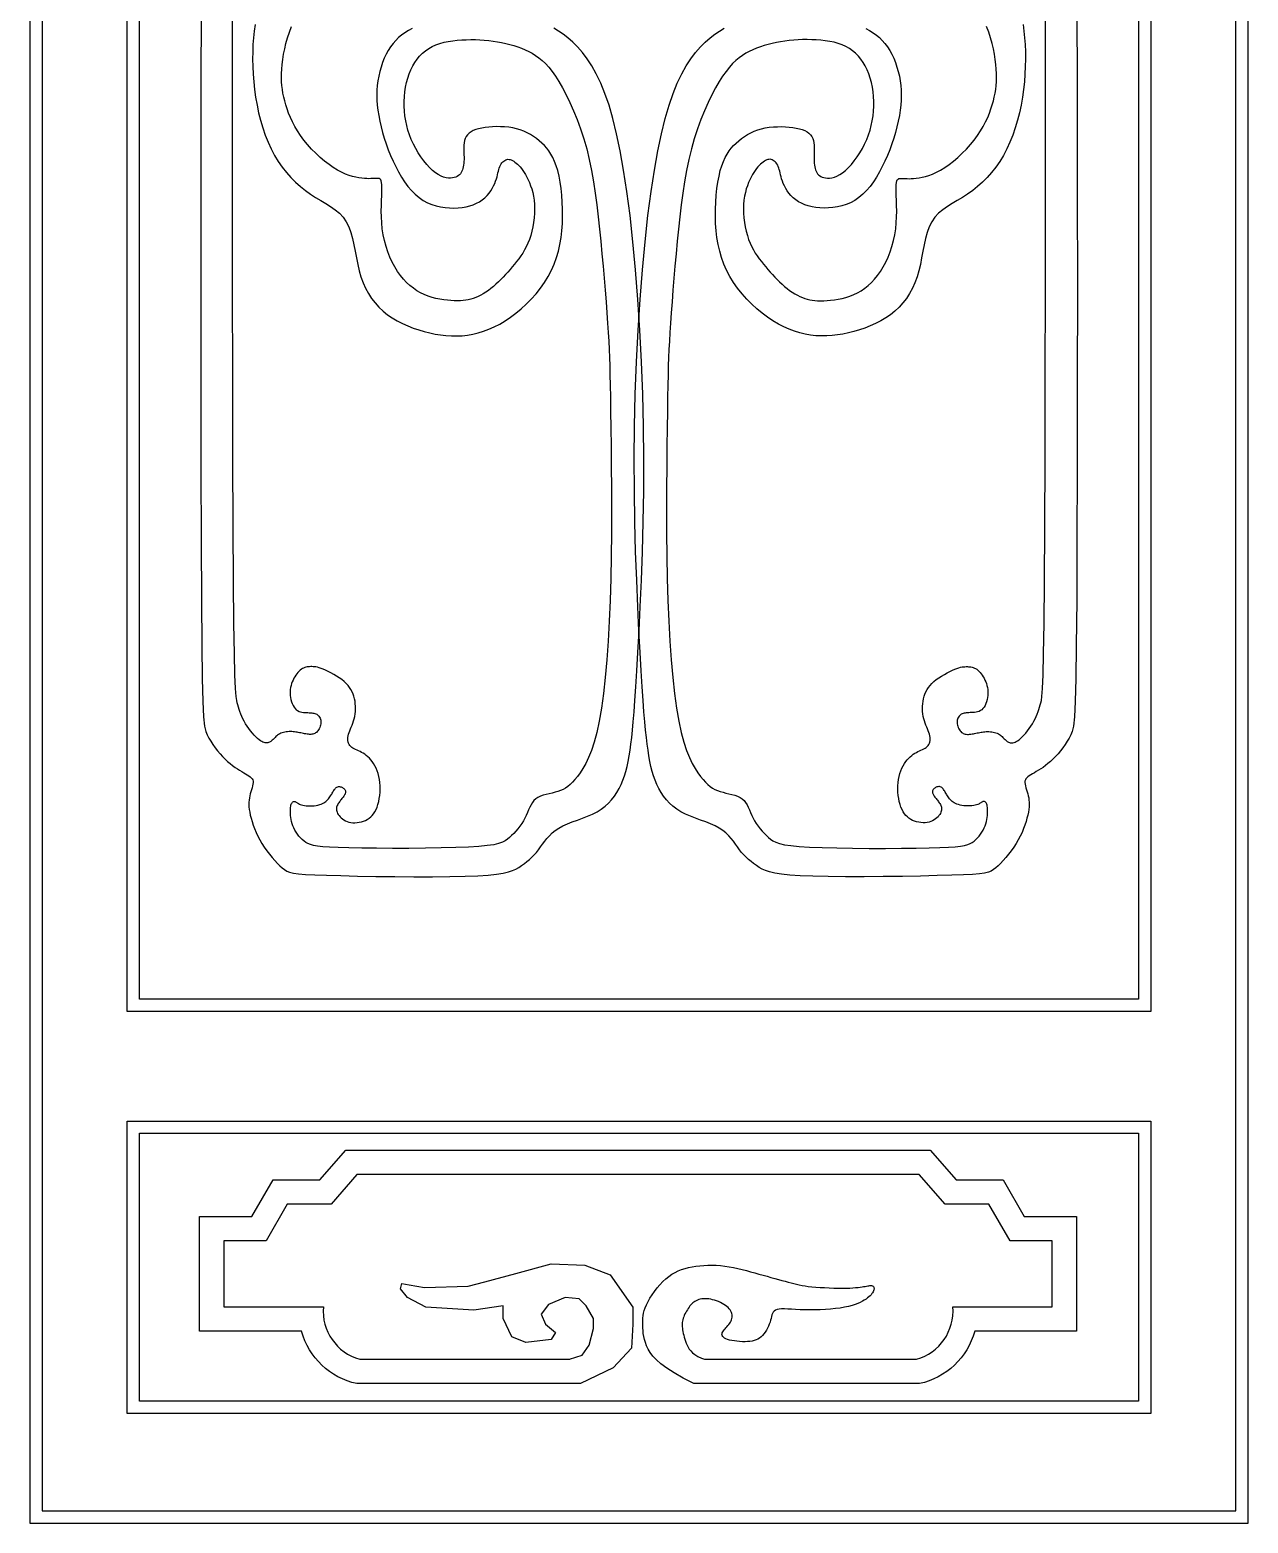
# Model space of a CAD drawing. Header units: metres. Extents: x -634 to -223, y -5 to 891.
# Drawn here: x -614.7 to -248.9, y -5.4 to 442.8 of the extents above; entities that cross this region are included whole.
import ezdxf

# ---------------------------------------------------------------- set-up
doc = ezdxf.new("R2010")
doc.units = ezdxf.units.M
for name, color, linetype in [('3', 3, 'Continuous'), ('4', 4, 'Continuous'), ('7', 7, 'Continuous')]:
    doc.layers.add(name, color=color, linetype=linetype)

msp = doc.modelspace()

# ---------------------------------------------------------------- linework, layer by layer
at = {"layer": '3'}
msp.add_lwpolyline([(-611.02, 864.43), (-611.02, -1.75), (-252.58, -1.75), (-252.58, 882.05)], dxfattribs=at)
for points in [[(-581.76, 151.86), (-581.76, 678.54), (-281.84, 678.54), (-281.84, 151.86)], [(-581.76, 31.16), (-581.76, 111.63), (-281.84, 111.63), (-281.84, 31.16)]]:
    msp.add_lwpolyline(points, close=True, dxfattribs=at)
at = {"layer": '4'}
msp.add_lwpolyline([(-614.68, 865.59), (-614.68, -5.41), (-248.93, -5.41), (-248.93, 881.12)], dxfattribs=at)
for points in [[(-585.42, 148.2), (-585.42, 682.2), (-278.19, 682.2), (-278.19, 148.2)], [(-585.42, 27.51), (-585.42, 115.29), (-278.19, 115.29), (-278.19, 27.51)]]:
    msp.add_lwpolyline(points, close=True, dxfattribs=at)
at = {"layer": '7'}
for points in [[(-563.21, 451.73), (-563.32, 423.63), (-563.38, 394.34), (-563.4, 365.07), (-563.39, 336.99), (-563.35, 311.3), (-563.29, 289.19), (-563.2, 271.54), (-563.09, 258.06), (-562.95, 248.15), (-562.76, 241.21), (-562.53, 236.64), (-562.23, 233.84), (-561.88, 232.23), (-561.45, 231.18), (-560.94, 230.23), (-560.37, 229.26), (-559.73, 228.29), (-559.05, 227.34), (-558.33, 226.41), (-557.59, 225.52), (-556.83, 224.68), (-556.06, 223.91), (-555.3, 223.2), (-554.55, 222.56), (-553.81, 221.98), (-553.09, 221.45), (-552.39, 220.98), (-551.72, 220.56), (-551.09, 220.17), (-550.49, 219.83), (-549.93, 219.51), (-549.42, 219.21), (-548.96, 218.93), (-548.56, 218.64), (-548.23, 218.34), (-547.96, 218.03), (-547.78, 217.68), (-547.67, 217.29), (-547.65, 216.85), (-547.7, 216.37), (-547.81, 215.85), (-547.96, 215.29), (-548.14, 214.71), (-548.32, 214.11), (-548.5, 213.5), (-548.66, 212.88), (-548.79, 212.26), (-548.88, 211.63), (-548.93, 210.98), (-548.93, 210.3), (-548.9, 209.59), (-548.81, 208.83), (-548.68, 208.02), (-548.5, 207.14), (-548.27, 206.2), (-547.98, 205.19), (-547.64, 204.14), (-547.24, 203.05), (-546.78, 201.93), (-546.26, 200.8), (-545.67, 199.67), (-545.02, 198.54), (-544.31, 197.44), (-543.54, 196.37), (-542.75, 195.34), (-541.94, 194.36), (-541.13, 193.46), (-540.34, 192.63), (-539.59, 191.9), (-538.89, 191.26), (-538.25, 190.74), (-537.55, 190.31), (-536.69, 189.97), (-535.54, 189.71), (-533.99, 189.49), (-531.9, 189.33), (-529.17, 189.19), (-525.67, 189.06), (-521.34, 188.94), (-516.33, 188.83), (-510.86, 188.73), (-505.14, 188.65), (-499.38, 188.61), (-493.8, 188.6), (-488.61, 188.64), (-484.01, 188.74), (-480.18, 188.89), (-477.06, 189.11), (-474.56, 189.37), (-472.58, 189.69), (-471.02, 190.06), (-469.78, 190.48), (-468.77, 190.93), (-467.88, 191.43), (-467.04, 191.97), (-466.22, 192.54), (-465.44, 193.14), (-464.68, 193.79), (-463.95, 194.47), (-463.26, 195.18), (-462.59, 195.93), (-461.95, 196.72), (-461.34, 197.54), (-460.74, 198.39), (-460.12, 199.25), (-459.45, 200.1), (-458.72, 200.94), (-457.9, 201.75), (-456.96, 202.51), (-455.88, 203.23), (-454.64, 203.88), (-453.28, 204.48), (-451.82, 205.06), (-450.31, 205.62), (-448.77, 206.19), (-447.25, 206.79), (-445.78, 207.43), (-444.4, 208.14), (-443.14, 208.92), (-441.99, 209.78), (-440.95, 210.72), (-440.02, 211.72), (-439.18, 212.78), (-438.43, 213.91), (-437.76, 215.08), (-437.17, 216.3), (-436.64, 217.56), (-436.18, 218.87), (-435.76, 220.25), (-435.4, 221.7), (-435.07, 223.23), (-434.77, 224.86), (-434.5, 226.59), (-434.24, 228.43), (-434, 230.41), (-433.76, 232.61), (-433.52, 235.13), (-433.28, 238.07), (-433.02, 241.53), (-432.75, 245.59), (-432.46, 250.37), (-432.14, 255.96), (-431.79, 262.42), (-431.44, 269.67), (-431.1, 277.61), (-430.8, 286.13), (-430.55, 295.11), (-430.4, 304.45), (-430.35, 314.03), (-430.42, 323.75), (-430.65, 333.5), (-431.02, 343.17), (-431.51, 352.67), (-432.12, 361.91), (-432.83, 370.78), (-433.62, 379.2), (-434.5, 387.05), (-435.43, 394.25), (-436.41, 400.72), (-437.44, 406.49), (-438.51, 411.62), (-439.64, 416.16), (-440.81, 420.17), (-442.03, 423.71), (-443.3, 426.82), (-444.62, 429.57), (-445.98, 432), (-447.38, 434.14), (-448.8, 436.03), (-450.25, 437.68), (-451.7, 439.12), (-453.14, 440.38), (-454.57, 441.48), (-455.98, 442.44), (-457.35, 443.3)], [(-300.39, 451.73), (-300.28, 423.63), (-300.22, 394.34), (-300.2, 365.07), (-300.21, 336.99), (-300.25, 311.3), (-300.31, 289.19), (-300.4, 271.54), (-300.51, 258.06), (-300.65, 248.15), (-300.84, 241.21), (-301.07, 236.64), (-301.37, 233.84), (-301.72, 232.23), (-302.15, 231.18), (-302.66, 230.23), (-303.23, 229.26), (-303.87, 228.29), (-304.55, 227.34), (-305.27, 226.41), (-306.01, 225.52), (-306.77, 224.68), (-307.54, 223.91), (-308.3, 223.2), (-309.06, 222.56), (-309.79, 221.98), (-310.51, 221.45), (-311.21, 220.98), (-311.88, 220.56), (-312.52, 220.17), (-313.11, 219.83), (-313.67, 219.51), (-314.18, 219.21), (-314.64, 218.93), (-315.04, 218.64), (-315.37, 218.34), (-315.64, 218.03), (-315.82, 217.68), (-315.93, 217.29), (-315.95, 216.85), (-315.9, 216.37), (-315.79, 215.85), (-315.64, 215.29), (-315.46, 214.71), (-315.28, 214.11), (-315.1, 213.5), (-314.94, 212.88), (-314.81, 212.26), (-314.72, 211.63), (-314.67, 210.98), (-314.67, 210.3), (-314.71, 209.59), (-314.79, 208.83), (-314.92, 208.02), (-315.1, 207.14), (-315.34, 206.2), (-315.62, 205.19), (-315.96, 204.14), (-316.36, 203.05), (-316.82, 201.93), (-317.35, 200.8), (-317.93, 199.67), (-318.58, 198.54), (-319.29, 197.44), (-320.06, 196.37), (-320.85, 195.34), (-321.66, 194.36), (-322.47, 193.46), (-323.26, 192.63), (-324.01, 191.9), (-324.71, 191.26), (-325.35, 190.74), (-326.05, 190.31), (-326.91, 189.97), (-328.06, 189.71), (-329.61, 189.49), (-331.7, 189.33), (-334.43, 189.19), (-337.93, 189.06), (-342.26, 188.94), (-347.27, 188.83), (-352.74, 188.73), (-358.46, 188.65), (-364.22, 188.61), (-369.8, 188.6), (-375, 188.64), (-379.59, 188.74), (-383.42, 188.89), (-386.54, 189.11), (-389.04, 189.37), (-391.02, 189.69), (-392.58, 190.06), (-393.82, 190.48), (-394.83, 190.93), (-395.72, 191.43), (-396.56, 191.97), (-397.38, 192.54), (-398.16, 193.14), (-398.92, 193.79), (-399.65, 194.47), (-400.35, 195.18), (-401.01, 195.93), (-401.65, 196.72), (-402.26, 197.54), (-402.86, 198.39), (-403.48, 199.25), (-404.15, 200.1), (-404.88, 200.94), (-405.7, 201.75), (-406.64, 202.51), (-407.72, 203.23), (-408.96, 203.88), (-410.32, 204.48), (-411.78, 205.06), (-413.3, 205.62), (-414.83, 206.19), (-416.35, 206.79), (-417.82, 207.43), (-419.2, 208.14), (-420.47, 208.92), (-421.61, 209.78), (-422.65, 210.72), (-423.58, 211.72), (-424.42, 212.78), (-425.17, 213.91), (-425.84, 215.08), (-426.43, 216.3), (-426.96, 217.56), (-427.42, 218.87), (-427.84, 220.25), (-428.21, 221.7), (-428.53, 223.23), (-428.83, 224.86), (-429.1, 226.59), (-429.36, 228.43), (-429.6, 230.41), (-429.84, 232.61), (-430.08, 235.13), (-430.32, 238.07), (-430.58, 241.53), (-430.85, 245.59), (-431.14, 250.37), (-431.46, 255.96), (-431.81, 262.42), (-432.16, 269.67), (-432.5, 277.61), (-432.81, 286.13), (-433.05, 295.11), (-433.2, 304.45), (-433.26, 314.03), (-433.18, 323.75), (-432.95, 333.5), (-432.58, 343.17), (-432.09, 352.67), (-431.48, 361.91), (-430.77, 370.78), (-429.98, 379.2), (-429.11, 387.05), (-428.17, 394.25), (-427.19, 400.72), (-426.16, 406.49), (-425.09, 411.62), (-423.96, 416.16), (-422.79, 420.17), (-421.57, 423.71), (-420.3, 426.82), (-418.99, 429.57), (-417.62, 432), (-416.22, 434.14), (-414.8, 436.03), (-413.35, 437.68), (-411.9, 439.12), (-410.46, 440.38), (-409.03, 441.48), (-407.63, 442.44), (-406.25, 443.3)], [(-547.08, 444.43), (-547.35, 442.47), (-547.55, 440.45), (-547.7, 438.37), (-547.78, 436.22), (-547.81, 434.02), (-547.77, 431.78), (-547.66, 429.51), (-547.48, 427.21), (-547.22, 424.9), (-546.89, 422.57), (-546.48, 420.25), (-545.99, 417.94), (-545.41, 415.66), (-544.74, 413.42), (-544, 411.23), (-543.16, 409.12), (-542.23, 407.09), (-541.21, 405.15), (-540.1, 403.33), (-538.91, 401.61), (-537.64, 400.01), (-536.3, 398.51), (-534.9, 397.11), (-533.46, 395.82), (-531.97, 394.63), (-530.45, 393.54), (-528.9, 392.54), (-527.36, 391.61), (-525.85, 390.7), (-524.39, 389.78), (-523.02, 388.81), (-521.76, 387.75), (-520.64, 386.57), (-519.69, 385.23), (-518.91, 383.71), (-518.3, 382.02), (-517.8, 380.21), (-517.38, 378.3), (-517.01, 376.34), (-516.65, 374.36), (-516.26, 372.39), (-515.81, 370.48), (-515.27, 368.64), (-514.62, 366.89), (-513.87, 365.24), (-513.02, 363.67), (-512.08, 362.2), (-511.03, 360.83), (-509.88, 359.55), (-508.64, 358.38), (-507.3, 357.3), (-505.88, 356.33), (-504.38, 355.45), (-502.82, 354.66), (-501.23, 353.95), (-499.59, 353.32), (-497.95, 352.77), (-496.3, 352.28), (-494.65, 351.87), (-493.01, 351.52), (-491.38, 351.25), (-489.76, 351.06), (-488.14, 350.95), (-486.53, 350.94), (-484.91, 351.01), (-483.3, 351.19), (-481.69, 351.46), (-480.08, 351.85), (-478.46, 352.34), (-476.85, 352.94), (-475.24, 353.66), (-473.63, 354.49), (-472.02, 355.45), (-470.4, 356.53), (-468.8, 357.73), (-467.21, 359.05), (-465.65, 360.48), (-464.15, 362), (-462.72, 363.6), (-461.39, 365.28), (-460.16, 367.02), (-459.06, 368.81), (-458.1, 370.65), (-457.28, 372.53), (-456.59, 374.45), (-456.02, 376.41), (-455.56, 378.41), (-455.21, 380.45), (-454.97, 382.52), (-454.81, 384.64), (-454.74, 386.79), (-454.75, 388.95), (-454.83, 391.09), (-454.99, 393.18), (-455.2, 395.21), (-455.49, 397.13), (-455.82, 398.93), (-456.21, 400.57), (-456.65, 402.03), (-457.13, 403.34), (-457.66, 404.5), (-458.23, 405.53), (-458.85, 406.46), (-459.51, 407.3), (-460.21, 408.08), (-460.96, 408.81), (-461.75, 409.5), (-462.58, 410.17), (-463.46, 410.79), (-464.38, 411.37), (-465.35, 411.89), (-466.37, 412.36), (-467.44, 412.77), (-468.56, 413.1), (-469.72, 413.36), (-470.92, 413.56), (-472.15, 413.68), (-473.37, 413.75), (-474.59, 413.76), (-475.77, 413.72), (-476.92, 413.63), (-478, 413.5), (-479.01, 413.33), (-479.95, 413.12), (-480.8, 412.87), (-481.56, 412.56), (-482.24, 412.21), (-482.82, 411.8), (-483.31, 411.33), (-483.7, 410.8), (-483.99, 410.21), (-484.19, 409.57), (-484.31, 408.88), (-484.38, 408.16), (-484.4, 407.43), (-484.4, 406.7), (-484.37, 405.97), (-484.35, 405.26), (-484.34, 404.59), (-484.34, 403.94), (-484.36, 403.33), (-484.41, 402.75), (-484.47, 402.21), (-484.55, 401.7), (-484.66, 401.22), (-484.8, 400.77), (-484.96, 400.35), (-485.16, 399.97), (-485.39, 399.63), (-485.67, 399.32), (-485.99, 399.05), (-486.35, 398.82), (-486.77, 398.62), (-487.25, 398.47), (-487.78, 398.36), (-488.38, 398.31), (-489.02, 398.33), (-489.72, 398.43), (-490.45, 398.62), (-491.23, 398.93), (-492.05, 399.36), (-492.9, 399.92), (-493.77, 400.63), (-494.66, 401.47), (-495.55, 402.43), (-496.43, 403.5), (-497.28, 404.66), (-498.09, 405.89), (-498.85, 407.18), (-499.54, 408.51), (-500.16, 409.87), (-500.7, 411.26), (-501.16, 412.66), (-501.54, 414.09), (-501.84, 415.53), (-502.07, 416.98), (-502.22, 418.43), (-502.29, 419.89), (-502.29, 421.35), (-502.22, 422.8), (-502.07, 424.23), (-501.86, 425.64), (-501.57, 427.01), (-501.21, 428.34), (-500.79, 429.61), (-500.29, 430.83), (-499.74, 431.97), (-499.11, 433.04), (-498.42, 434.04), (-497.66, 434.96), (-496.83, 435.8), (-495.92, 436.56), (-494.95, 437.23), (-493.9, 437.82), (-492.77, 438.32), (-491.59, 438.73), (-490.34, 439.08), (-489.05, 439.35), (-487.73, 439.55), (-486.38, 439.71), (-485.02, 439.81), (-483.65, 439.86), (-482.28, 439.88), (-480.93, 439.87), (-479.58, 439.81), (-478.24, 439.72), (-476.92, 439.6), (-475.61, 439.44), (-474.32, 439.24), (-473.05, 439.02), (-471.81, 438.76), (-470.59, 438.46), (-469.4, 438.12), (-468.23, 437.75), (-467.09, 437.33), (-465.98, 436.86), (-464.9, 436.34), (-463.86, 435.77), (-462.84, 435.14), (-461.85, 434.43), (-460.87, 433.62), (-459.9, 432.69), (-458.92, 431.61), (-457.92, 430.36), (-456.91, 428.93), (-455.86, 427.28), (-454.77, 425.41), (-453.66, 423.31), (-452.55, 421.02), (-451.44, 418.54), (-450.37, 415.88), (-449.34, 413.08), (-448.39, 410.13), (-447.51, 407.06), (-446.74, 403.88), (-446.05, 400.6), (-445.45, 397.23), (-444.92, 393.78), (-444.45, 390.26), (-444.02, 386.68), (-443.63, 383.03), (-443.26, 379.35), (-442.92, 375.63), (-442.58, 371.91), (-442.27, 368.24), (-441.98, 364.65), (-441.71, 361.18), (-441.47, 357.88), (-441.25, 354.79), (-441.07, 351.94), (-440.91, 349.34), (-440.79, 346.9), (-440.68, 344.49), (-440.6, 341.98), (-440.52, 339.23), (-440.46, 336.12), (-440.39, 332.52), (-440.33, 328.29), (-440.25, 323.36), (-440.18, 317.8), (-440.12, 311.73), (-440.08, 305.28), (-440.06, 298.57), (-440.09, 291.72), (-440.17, 284.85), (-440.3, 278.1), (-440.5, 271.56), (-440.76, 265.28), (-441.1, 259.32), (-441.5, 253.69), (-441.96, 248.43), (-442.5, 243.59), (-443.09, 239.2), (-443.76, 235.3), (-444.48, 231.9), (-445.26, 228.97), (-446.08, 226.48), (-446.92, 224.36), (-447.77, 222.57), (-448.62, 221.07), (-449.45, 219.8), (-450.25, 218.72), (-451.02, 217.79), (-451.75, 216.99), (-452.46, 216.3), (-453.17, 215.72), (-453.88, 215.23), (-454.61, 214.83), (-455.37, 214.49), (-456.17, 214.2), (-457.02, 213.96), (-457.91, 213.74), (-458.81, 213.53), (-459.7, 213.32), (-460.56, 213.07), (-461.38, 212.78), (-462.13, 212.43), (-462.79, 212), (-463.34, 211.47), (-463.82, 210.86), (-464.22, 210.19), (-464.58, 209.45), (-464.93, 208.67), (-465.27, 207.86), (-465.63, 207.03), (-466.03, 206.2), (-466.5, 205.38), (-467.02, 204.58), (-467.58, 203.8), (-468.18, 203.04), (-468.8, 202.32), (-469.43, 201.64), (-470.06, 201), (-470.68, 200.41), (-471.29, 199.87), (-471.98, 199.38), (-472.83, 198.95), (-473.95, 198.57), (-475.43, 198.23), (-477.37, 197.95), (-479.85, 197.71), (-482.98, 197.51), (-486.8, 197.36), (-491.17, 197.25), (-495.93, 197.17), (-500.87, 197.13), (-505.83, 197.12), (-510.61, 197.14), (-515.04, 197.19), (-518.93, 197.26), (-522.14, 197.36), (-524.73, 197.47), (-526.76, 197.62), (-528.34, 197.8), (-529.55, 198.01), (-530.47, 198.27), (-531.19, 198.58), (-531.8, 198.93), (-532.37, 199.34), (-532.92, 199.8), (-533.43, 200.3), (-533.91, 200.84), (-534.35, 201.41), (-534.75, 202), (-535.11, 202.62), (-535.43, 203.25), (-535.69, 203.89), (-535.91, 204.53), (-536.09, 205.16), (-536.23, 205.79), (-536.33, 206.4), (-536.41, 206.99), (-536.45, 207.56), (-536.47, 208.08), (-536.48, 208.57), (-536.46, 209.02), (-536.42, 209.42), (-536.37, 209.79), (-536.29, 210.11), (-536.2, 210.39), (-536.1, 210.63), (-535.98, 210.82), (-535.85, 210.98), (-535.7, 211.09), (-535.55, 211.16), (-535.38, 211.2), (-535.22, 211.2), (-535.05, 211.18), (-534.88, 211.12), (-534.72, 211.04), (-534.56, 210.94), (-534.39, 210.82), (-534.21, 210.68), (-534.01, 210.55), (-533.77, 210.41), (-533.48, 210.28), (-533.15, 210.16), (-532.74, 210.05), (-532.27, 209.97), (-531.74, 209.92), (-531.16, 209.88), (-530.55, 209.88), (-529.94, 209.9), (-529.33, 209.94), (-528.73, 210.01), (-528.18, 210.12), (-527.67, 210.25), (-527.21, 210.4), (-526.8, 210.58), (-526.43, 210.78), (-526.09, 211), (-525.78, 211.24), (-525.5, 211.49), (-525.25, 211.75), (-525.02, 212.02), (-524.8, 212.29), (-524.6, 212.58), (-524.41, 212.86), (-524.24, 213.15), (-524.07, 213.43), (-523.9, 213.72), (-523.74, 214), (-523.58, 214.27), (-523.41, 214.53), (-523.24, 214.78), (-523.07, 215.01), (-522.89, 215.21), (-522.69, 215.37), (-522.48, 215.51), (-522.26, 215.6), (-522.02, 215.65), (-521.77, 215.65), (-521.52, 215.62), (-521.26, 215.56), (-521.01, 215.47), (-520.78, 215.35), (-520.57, 215.22), (-520.38, 215.07), (-520.22, 214.92), (-520.1, 214.76), (-520, 214.59), (-519.94, 214.41), (-519.9, 214.22), (-519.9, 214.03), (-519.92, 213.83), (-519.98, 213.63), (-520.06, 213.42), (-520.17, 213.2), (-520.3, 212.98), (-520.45, 212.75), (-520.62, 212.52), (-520.8, 212.29), (-520.99, 212.05), (-521.18, 211.81), (-521.38, 211.57), (-521.57, 211.32), (-521.77, 211.07), (-521.95, 210.81), (-522.12, 210.55), (-522.27, 210.29), (-522.4, 210.02), (-522.51, 209.75), (-522.58, 209.47), (-522.63, 209.18), (-522.64, 208.89), (-522.62, 208.59), (-522.55, 208.28), (-522.45, 207.97), (-522.3, 207.64), (-522.11, 207.31), (-521.86, 206.97), (-521.57, 206.64), (-521.23, 206.3), (-520.85, 205.99), (-520.42, 205.7), (-519.95, 205.43), (-519.45, 205.21), (-518.9, 205.03), (-518.32, 204.91), (-517.7, 204.84), (-517.07, 204.83), (-516.43, 204.86), (-515.78, 204.95), (-515.15, 205.09), (-514.53, 205.29), (-513.93, 205.53), (-513.37, 205.82), (-512.85, 206.16), (-512.36, 206.56), (-511.9, 207.02), (-511.49, 207.54), (-511.1, 208.12), (-510.76, 208.77), (-510.45, 209.5), (-510.18, 210.3), (-509.95, 211.16), (-509.77, 212.07), (-509.63, 213.01), (-509.54, 213.98), (-509.5, 214.96), (-509.51, 215.93), (-509.59, 216.89), (-509.72, 217.82), (-509.91, 218.72), (-510.15, 219.58), (-510.43, 220.4), (-510.75, 221.18), (-511.11, 221.9), (-511.49, 222.57), (-511.9, 223.18), (-512.32, 223.72), (-512.76, 224.21), (-513.21, 224.65), (-513.67, 225.03), (-514.14, 225.37), (-514.61, 225.68), (-515.07, 225.95), (-515.54, 226.19), (-516, 226.42), (-516.44, 226.62), (-516.88, 226.82), (-517.28, 227.02), (-517.67, 227.23), (-518.01, 227.45), (-518.32, 227.7), (-518.59, 227.98), (-518.81, 228.3), (-518.98, 228.66), (-519.1, 229.05), (-519.17, 229.47), (-519.2, 229.91), (-519.18, 230.38), (-519.11, 230.87), (-518.99, 231.37), (-518.83, 231.88), (-518.64, 232.41), (-518.41, 232.96), (-518.18, 233.53), (-517.94, 234.11), (-517.7, 234.73), (-517.49, 235.37), (-517.3, 236.05), (-517.14, 236.76), (-517.03, 237.5), (-516.95, 238.25), (-516.91, 239.02), (-516.92, 239.79), (-516.97, 240.56), (-517.06, 241.32), (-517.2, 242.06), (-517.39, 242.77), (-517.63, 243.46), (-517.92, 244.13), (-518.27, 244.78), (-518.68, 245.41), (-519.16, 246.02), (-519.72, 246.62), (-520.35, 247.2), (-521.06, 247.77), (-521.82, 248.32), (-522.63, 248.85), (-523.47, 249.35), (-524.3, 249.81), (-525.11, 250.22), (-525.89, 250.59), (-526.61, 250.9), (-527.25, 251.14), (-527.83, 251.33), (-528.34, 251.47), (-528.81, 251.57), (-529.24, 251.63), (-529.63, 251.66), (-530.01, 251.67), (-530.37, 251.67), (-530.73, 251.65), (-531.08, 251.62), (-531.43, 251.57), (-531.78, 251.5), (-532.13, 251.4), (-532.48, 251.26), (-532.83, 251.09), (-533.17, 250.87), (-533.52, 250.6), (-533.86, 250.29), (-534.2, 249.93), (-534.53, 249.54), (-534.84, 249.12), (-535.14, 248.66), (-535.42, 248.17), (-535.67, 247.66), (-535.9, 247.13), (-536.1, 246.59), (-536.27, 246.02), (-536.4, 245.44), (-536.5, 244.85), (-536.56, 244.25), (-536.57, 243.63), (-536.54, 243.01), (-536.45, 242.39), (-536.32, 241.77), (-536.15, 241.16), (-535.93, 240.59), (-535.68, 240.05), (-535.38, 239.56), (-535.05, 239.12), (-534.69, 238.76), (-534.29, 238.48), (-533.87, 238.26), (-533.43, 238.11), (-532.98, 238), (-532.52, 237.94), (-532.07, 237.9), (-531.63, 237.88), (-531.2, 237.87), (-530.8, 237.85), (-530.41, 237.83), (-530.05, 237.8), (-529.71, 237.76), (-529.39, 237.7), (-529.09, 237.62), (-528.81, 237.51), (-528.55, 237.38), (-528.3, 237.21), (-528.08, 237.01), (-527.88, 236.79), (-527.7, 236.54), (-527.55, 236.26), (-527.44, 235.95), (-527.36, 235.63), (-527.32, 235.28), (-527.31, 234.91), (-527.35, 234.53), (-527.42, 234.15), (-527.52, 233.77), (-527.65, 233.4), (-527.8, 233.04), (-527.98, 232.71), (-528.18, 232.42), (-528.4, 232.16), (-528.63, 231.94), (-528.88, 231.76), (-529.15, 231.61), (-529.43, 231.5), (-529.73, 231.42), (-530.04, 231.36), (-530.37, 231.34), (-530.71, 231.34), (-531.07, 231.36), (-531.43, 231.4), (-531.8, 231.46), (-532.18, 231.53), (-532.56, 231.61), (-532.95, 231.69), (-533.33, 231.77), (-533.71, 231.85), (-534.09, 231.92), (-534.47, 231.99), (-534.85, 232.05), (-535.24, 232.1), (-535.63, 232.14), (-536.03, 232.16), (-536.44, 232.17), (-536.86, 232.16), (-537.29, 232.13), (-537.72, 232.09), (-538.14, 232.02), (-538.56, 231.93), (-538.95, 231.82), (-539.33, 231.68), (-539.68, 231.52), (-540, 231.34), (-540.29, 231.13), (-540.56, 230.91), (-540.81, 230.68), (-541.04, 230.44), (-541.26, 230.21), (-541.48, 229.98), (-541.68, 229.77), (-541.89, 229.57), (-542.1, 229.39), (-542.32, 229.23), (-542.54, 229.09), (-542.76, 228.97), (-543, 228.88), (-543.24, 228.82), (-543.5, 228.78), (-543.78, 228.77), (-544.07, 228.8), (-544.38, 228.87), (-544.71, 228.99), (-545.07, 229.17), (-545.46, 229.41), (-545.88, 229.73), (-546.34, 230.12), (-546.83, 230.59), (-547.35, 231.13), (-547.88, 231.74), (-548.41, 232.39), (-548.94, 233.09), (-549.44, 233.81), (-549.92, 234.55), (-550.35, 235.29), (-550.73, 236.02), (-551.06, 236.75), (-551.35, 237.46), (-551.6, 238.17), (-551.83, 238.85), (-552.04, 239.53), (-552.23, 240.18), (-552.41, 240.81), (-552.59, 241.51), (-552.77, 242.76), (-552.95, 245.13), (-553.11, 249.19), (-553.26, 255.49), (-553.4, 264.63), (-553.52, 277.16), (-553.62, 293.65), (-553.7, 314.4), (-553.76, 338.54), (-553.8, 364.96), (-553.83, 392.51), (-553.85, 420.06), (-553.87, 446.48)], [(-499.9, 443.25), (-501.04, 442.61), (-502.1, 441.95), (-503.08, 441.25), (-503.99, 440.49), (-504.83, 439.66), (-505.62, 438.75), (-506.37, 437.74), (-507.06, 436.66), (-507.69, 435.49), (-508.27, 434.27), (-508.79, 432.99), (-509.25, 431.66), (-509.64, 430.31), (-509.96, 428.93), (-510.21, 427.54), (-510.39, 426.13), (-510.5, 424.7), (-510.54, 423.24), (-510.5, 421.75), (-510.39, 420.23), (-510.21, 418.67), (-509.96, 417.07), (-509.64, 415.42), (-509.25, 413.74), (-508.79, 412.03), (-508.27, 410.3), (-507.69, 408.56), (-507.06, 406.83), (-506.37, 405.12), (-505.62, 403.43), (-504.83, 401.77), (-503.99, 400.17), (-503.1, 398.64), (-502.16, 397.18), (-501.17, 395.82), (-500.11, 394.57), (-499.01, 393.45), (-497.84, 392.46), (-496.61, 391.63), (-495.34, 390.94), (-494.03, 390.39), (-492.7, 389.97), (-491.36, 389.66), (-490.02, 389.45), (-488.7, 389.35), (-487.4, 389.32), (-486.13, 389.38), (-484.91, 389.51), (-483.74, 389.72), (-482.63, 389.99), (-481.58, 390.34), (-480.59, 390.76), (-479.68, 391.24), (-478.84, 391.79), (-478.09, 392.4), (-477.41, 393.06), (-476.82, 393.76), (-476.29, 394.49), (-475.84, 395.23), (-475.45, 395.97), (-475.11, 396.7), (-474.84, 397.4), (-474.62, 398.07), (-474.43, 398.7), (-474.28, 399.3), (-474.15, 399.86), (-474.03, 400.38), (-473.91, 400.88), (-473.77, 401.34), (-473.62, 401.77), (-473.43, 402.18), (-473.21, 402.55), (-472.97, 402.89), (-472.7, 403.19), (-472.42, 403.44), (-472.12, 403.65), (-471.8, 403.81), (-471.48, 403.91), (-471.15, 403.96), (-470.82, 403.95), (-470.48, 403.89), (-470.14, 403.78), (-469.79, 403.61), (-469.43, 403.4), (-469.06, 403.14), (-468.68, 402.84), (-468.3, 402.5), (-467.9, 402.1), (-467.5, 401.66), (-467.1, 401.17), (-466.69, 400.62), (-466.29, 400.02), (-465.88, 399.35), (-465.48, 398.62), (-465.08, 397.83), (-464.7, 396.97), (-464.34, 396.04), (-464.01, 395.05), (-463.72, 393.99), (-463.48, 392.87), (-463.3, 391.69), (-463.19, 390.44), (-463.15, 389.14), (-463.18, 387.79), (-463.29, 386.42), (-463.46, 385.04), (-463.69, 383.68), (-463.98, 382.35), (-464.32, 381.07), (-464.71, 379.87), (-465.16, 378.75), (-465.64, 377.71), (-466.17, 376.74), (-466.72, 375.82), (-467.31, 374.95), (-467.92, 374.12), (-468.55, 373.3), (-469.19, 372.5), (-469.85, 371.7), (-470.51, 370.91), (-471.18, 370.12), (-471.87, 369.34), (-472.57, 368.59), (-473.28, 367.85), (-474, 367.14), (-474.74, 366.45), (-475.49, 365.8), (-476.25, 365.19), (-477.02, 364.62), (-477.79, 364.08), (-478.56, 363.6), (-479.33, 363.16), (-480.09, 362.77), (-480.84, 362.44), (-481.58, 362.16), (-482.32, 361.94), (-483.06, 361.76), (-483.82, 361.64), (-484.61, 361.55), (-485.43, 361.51), (-486.31, 361.5), (-487.25, 361.52), (-488.26, 361.58), (-489.32, 361.67), (-490.44, 361.8), (-491.58, 361.98), (-492.75, 362.22), (-493.93, 362.52), (-495.1, 362.9), (-496.26, 363.35), (-497.39, 363.89), (-498.49, 364.52), (-499.55, 365.24), (-500.58, 366.05), (-501.57, 366.96), (-502.52, 367.98), (-503.43, 369.09), (-504.3, 370.32), (-505.11, 371.65), (-505.87, 373.07), (-506.57, 374.59), (-507.2, 376.18), (-507.75, 377.83), (-508.22, 379.54), (-508.59, 381.29), (-508.87, 383.07), (-509.05, 384.87), (-509.15, 386.65), (-509.17, 388.4), (-509.15, 390.07), (-509.1, 391.64), (-509.05, 393.07), (-509, 394.34), (-508.98, 395.42), (-509, 396.29), (-509.07, 396.95), (-509.19, 397.45), (-509.35, 397.79), (-509.56, 398.02), (-509.81, 398.15), (-510.11, 398.2), (-510.45, 398.22), (-510.84, 398.21), (-511.27, 398.19), (-511.75, 398.17), (-512.28, 398.15), (-512.87, 398.14), (-513.53, 398.15), (-514.24, 398.19), (-515.03, 398.27), (-515.89, 398.39), (-516.81, 398.56), (-517.8, 398.8), (-518.85, 399.13), (-519.95, 399.54), (-521.11, 400.06), (-522.32, 400.7), (-523.58, 401.47), (-524.87, 402.38), (-526.19, 403.41), (-527.51, 404.54), (-528.82, 405.76), (-530.08, 407.05), (-531.29, 408.39), (-532.42, 409.75), (-533.45, 411.13), (-534.36, 412.49), (-535.17, 413.85), (-535.87, 415.18), (-536.48, 416.5), (-537.01, 417.79), (-537.46, 419.06), (-537.85, 420.29), (-538.18, 421.49), (-538.46, 422.66), (-538.69, 423.8), (-538.88, 424.94), (-539.01, 426.08), (-539.1, 427.25), (-539.13, 428.46), (-539.11, 429.72), (-539.04, 431.05), (-538.92, 432.46), (-538.74, 433.95), (-538.5, 435.5), (-538.18, 437.1), (-537.8, 438.75), (-537.33, 440.42), (-536.78, 442.11), (-536.14, 443.81)], [(-316.52, 444.43), (-316.25, 442.47), (-316.05, 440.45), (-315.9, 438.37), (-315.82, 436.22), (-315.79, 434.02), (-315.83, 431.78), (-315.94, 429.51), (-316.12, 427.21), (-316.38, 424.9), (-316.71, 422.57), (-317.12, 420.25), (-317.62, 417.94), (-318.19, 415.66), (-318.86, 413.42), (-319.61, 411.23), (-320.44, 409.12), (-321.37, 407.09), (-322.39, 405.15), (-323.5, 403.33), (-324.69, 401.61), (-325.96, 400.01), (-327.3, 398.51), (-328.7, 397.11), (-330.14, 395.82), (-331.63, 394.63), (-333.16, 393.54), (-334.7, 392.54), (-336.24, 391.61), (-337.75, 390.7), (-339.21, 389.78), (-340.58, 388.81), (-341.84, 387.75), (-342.96, 386.57), (-343.91, 385.23), (-344.69, 383.71), (-345.3, 382.02), (-345.8, 380.21), (-346.22, 378.3), (-346.59, 376.34), (-346.95, 374.36), (-347.34, 372.39), (-347.79, 370.48), (-348.34, 368.64), (-348.98, 366.89), (-349.73, 365.24), (-350.58, 363.67), (-351.52, 362.2), (-352.57, 360.83), (-353.72, 359.55), (-354.96, 358.38), (-356.3, 357.3), (-357.73, 356.33), (-359.22, 355.45), (-360.78, 354.66), (-362.38, 353.95), (-364.01, 353.32), (-365.65, 352.77), (-367.31, 352.28), (-368.95, 351.87), (-370.59, 351.52), (-372.22, 351.25), (-373.84, 351.06), (-375.46, 350.95), (-377.08, 350.94), (-378.69, 351.01), (-380.3, 351.19), (-381.91, 351.46), (-383.52, 351.85), (-385.14, 352.34), (-386.75, 352.94), (-388.36, 353.66), (-389.97, 354.49), (-391.58, 355.45), (-393.2, 356.53), (-394.81, 357.73), (-396.4, 359.05), (-397.95, 360.48), (-399.45, 362), (-400.88, 363.6), (-402.21, 365.28), (-403.44, 367.02), (-404.54, 368.81), (-405.5, 370.65), (-406.32, 372.53), (-407.02, 374.45), (-407.58, 376.41), (-408.04, 378.41), (-408.39, 380.45), (-408.63, 382.52), (-408.79, 384.64), (-408.86, 386.79), (-408.85, 388.95), (-408.77, 391.09), (-408.62, 393.18), (-408.4, 395.21), (-408.12, 397.13), (-407.78, 398.93), (-407.39, 400.57), (-406.96, 402.03), (-406.47, 403.34), (-405.95, 404.5), (-405.37, 405.53), (-404.76, 406.46), (-404.09, 407.3), (-403.39, 408.08), (-402.64, 408.81), (-401.85, 409.5), (-401.02, 410.17), (-400.14, 410.79), (-399.22, 411.37), (-398.25, 411.89), (-397.23, 412.36), (-396.16, 412.77), (-395.05, 413.1), (-393.88, 413.36), (-392.68, 413.56), (-391.45, 413.68), (-390.23, 413.75), (-389.01, 413.76), (-387.83, 413.72), (-386.68, 413.63), (-385.6, 413.5), (-384.59, 413.33), (-383.65, 413.12), (-382.8, 412.87), (-382.04, 412.56), (-381.36, 412.21), (-380.78, 411.8), (-380.29, 411.33), (-379.9, 410.8), (-379.61, 410.21), (-379.41, 409.57), (-379.29, 408.88), (-379.22, 408.16), (-379.2, 407.43), (-379.21, 406.7), (-379.23, 405.97), (-379.25, 405.26), (-379.26, 404.59), (-379.26, 403.94), (-379.24, 403.33), (-379.19, 402.75), (-379.13, 402.21), (-379.05, 401.7), (-378.94, 401.22), (-378.8, 400.77), (-378.64, 400.35), (-378.44, 399.97), (-378.21, 399.63), (-377.93, 399.32), (-377.61, 399.05), (-377.25, 398.82), (-376.83, 398.62), (-376.35, 398.47), (-375.82, 398.36), (-375.22, 398.31), (-374.58, 398.33), (-373.88, 398.43), (-373.15, 398.62), (-372.37, 398.93), (-371.55, 399.36), (-370.7, 399.92), (-369.83, 400.63), (-368.94, 401.47), (-368.05, 402.43), (-367.17, 403.5), (-366.32, 404.66), (-365.51, 405.89), (-364.75, 407.18), (-364.06, 408.51), (-363.44, 409.87), (-362.9, 411.26), (-362.44, 412.66), (-362.06, 414.09), (-361.76, 415.53), (-361.53, 416.98), (-361.38, 418.43), (-361.31, 419.89), (-361.31, 421.35), (-361.38, 422.8), (-361.53, 424.23), (-361.75, 425.64), (-362.03, 427.01), (-362.39, 428.34), (-362.82, 429.61), (-363.31, 430.83), (-363.86, 431.97), (-364.49, 433.04), (-365.18, 434.04), (-365.94, 434.96), (-366.78, 435.8), (-367.68, 436.56), (-368.65, 437.23), (-369.7, 437.82), (-370.83, 438.32), (-372.02, 438.73), (-373.26, 439.08), (-374.55, 439.35), (-375.87, 439.55), (-377.22, 439.71), (-378.58, 439.81), (-379.95, 439.86), (-381.32, 439.88), (-382.67, 439.87), (-384.02, 439.81), (-385.36, 439.72), (-386.68, 439.6), (-387.99, 439.44), (-389.28, 439.24), (-390.55, 439.02), (-391.79, 438.76), (-393.01, 438.46), (-394.2, 438.12), (-395.37, 437.75), (-396.51, 437.33), (-397.62, 436.86), (-398.7, 436.34), (-399.74, 435.77), (-400.76, 435.14), (-401.75, 434.43), (-402.73, 433.62), (-403.7, 432.69), (-404.68, 431.61), (-405.68, 430.36), (-406.69, 428.93), (-407.74, 427.28), (-408.83, 425.41), (-409.94, 423.31), (-411.05, 421.02), (-412.16, 418.54), (-413.23, 415.88), (-414.26, 413.08), (-415.21, 410.13), (-416.09, 407.06), (-416.86, 403.88), (-417.55, 400.6), (-418.15, 397.23), (-418.68, 393.78), (-419.15, 390.26), (-419.58, 386.68), (-419.97, 383.03), (-420.34, 379.35), (-420.69, 375.63), (-421.02, 371.91), (-421.33, 368.24), (-421.62, 364.65), (-421.89, 361.18), (-422.14, 357.88), (-422.35, 354.79), (-422.54, 351.94), (-422.69, 349.34), (-422.81, 346.9), (-422.92, 344.49), (-423, 341.98), (-423.08, 339.23), (-423.14, 336.12), (-423.21, 332.52), (-423.27, 328.29), (-423.35, 323.36), (-423.42, 317.8), (-423.48, 311.73), (-423.52, 305.28), (-423.54, 298.57), (-423.51, 291.72), (-423.43, 284.85), (-423.3, 278.1), (-423.1, 271.56), (-422.84, 265.28), (-422.5, 259.32), (-422.1, 253.69), (-421.64, 248.43), (-421.11, 243.59), (-420.51, 239.2), (-419.84, 235.3), (-419.12, 231.9), (-418.34, 228.97), (-417.52, 226.48), (-416.68, 224.36), (-415.83, 222.57), (-414.98, 221.07), (-414.15, 219.8), (-413.35, 218.72), (-412.58, 217.79), (-411.85, 216.99), (-411.14, 216.3), (-410.43, 215.72), (-409.72, 215.23), (-408.99, 214.83), (-408.23, 214.49), (-407.43, 214.2), (-406.58, 213.96), (-405.69, 213.74), (-404.8, 213.53), (-403.9, 213.32), (-403.04, 213.07), (-402.22, 212.78), (-401.48, 212.43), (-400.81, 212), (-400.26, 211.47), (-399.79, 210.86), (-399.38, 210.19), (-399.02, 209.45), (-398.68, 208.67), (-398.33, 207.86), (-397.97, 207.03), (-397.57, 206.2), (-397.1, 205.38), (-396.58, 204.58), (-396.02, 203.8), (-395.42, 203.04), (-394.8, 202.32), (-394.17, 201.64), (-393.54, 201), (-392.92, 200.41), (-392.31, 199.87), (-391.62, 199.38), (-390.77, 198.95), (-389.65, 198.57), (-388.17, 198.23), (-386.24, 197.95), (-383.75, 197.71), (-380.63, 197.51), (-376.81, 197.36), (-372.43, 197.25), (-367.68, 197.17), (-362.73, 197.13), (-357.78, 197.12), (-352.99, 197.14), (-348.56, 197.19), (-344.67, 197.26), (-341.46, 197.36), (-338.88, 197.47), (-336.84, 197.62), (-335.26, 197.8), (-334.05, 198.01), (-333.13, 198.27), (-332.41, 198.58), (-331.8, 198.93), (-331.23, 199.34), (-330.68, 199.8), (-330.17, 200.3), (-329.69, 200.84), (-329.25, 201.41), (-328.85, 202), (-328.49, 202.62), (-328.18, 203.25), (-327.91, 203.89), (-327.69, 204.53), (-327.51, 205.16), (-327.37, 205.79), (-327.27, 206.4), (-327.2, 206.99), (-327.15, 207.56), (-327.13, 208.08), (-327.13, 208.57), (-327.14, 209.02), (-327.18, 209.42), (-327.24, 209.79), (-327.31, 210.11), (-327.4, 210.39), (-327.5, 210.63), (-327.62, 210.82), (-327.75, 210.98), (-327.9, 211.09), (-328.06, 211.16), (-328.22, 211.2), (-328.38, 211.2), (-328.55, 211.18), (-328.72, 211.12), (-328.88, 211.04), (-329.05, 210.94), (-329.21, 210.82), (-329.39, 210.68), (-329.59, 210.55), (-329.83, 210.41), (-330.12, 210.28), (-330.45, 210.16), (-330.86, 210.05), (-331.33, 209.97), (-331.87, 209.92), (-332.44, 209.88), (-333.05, 209.88), (-333.66, 209.9), (-334.27, 209.94), (-334.87, 210.01), (-335.42, 210.12), (-335.93, 210.25), (-336.39, 210.4), (-336.8, 210.58), (-337.17, 210.78), (-337.51, 211), (-337.82, 211.24), (-338.1, 211.49), (-338.35, 211.75), (-338.58, 212.02), (-338.8, 212.29), (-339, 212.58), (-339.19, 212.86), (-339.36, 213.15), (-339.53, 213.43), (-339.7, 213.72), (-339.86, 214), (-340.02, 214.27), (-340.19, 214.53), (-340.36, 214.78), (-340.53, 215.01), (-340.72, 215.21), (-340.91, 215.37), (-341.12, 215.51), (-341.34, 215.6), (-341.58, 215.65), (-341.83, 215.65), (-342.09, 215.62), (-342.34, 215.56), (-342.59, 215.47), (-342.82, 215.35), (-343.03, 215.22), (-343.22, 215.07), (-343.38, 214.92), (-343.51, 214.76), (-343.6, 214.59), (-343.67, 214.41), (-343.7, 214.22), (-343.7, 214.03), (-343.68, 213.83), (-343.62, 213.63), (-343.54, 213.42), (-343.43, 213.2), (-343.3, 212.98), (-343.15, 212.75), (-342.98, 212.52), (-342.8, 212.29), (-342.61, 212.05), (-342.42, 211.81), (-342.22, 211.57), (-342.03, 211.32), (-341.84, 211.07), (-341.65, 210.81), (-341.48, 210.55), (-341.33, 210.29), (-341.2, 210.02), (-341.09, 209.75), (-341.02, 209.47), (-340.97, 209.18), (-340.96, 208.89), (-340.98, 208.59), (-341.05, 208.28), (-341.15, 207.97), (-341.3, 207.64), (-341.5, 207.31), (-341.74, 206.97), (-342.03, 206.64), (-342.37, 206.3), (-342.75, 205.99), (-343.18, 205.7), (-343.65, 205.43), (-344.15, 205.21), (-344.7, 205.03), (-345.29, 204.91), (-345.9, 204.84), (-346.53, 204.83), (-347.17, 204.86), (-347.82, 204.95), (-348.45, 205.09), (-349.07, 205.29), (-349.67, 205.53), (-350.23, 205.82), (-350.75, 206.16), (-351.24, 206.56), (-351.7, 207.02), (-352.12, 207.54), (-352.5, 208.12), (-352.84, 208.77), (-353.15, 209.5), (-353.42, 210.3), (-353.65, 211.16), (-353.84, 212.07), (-353.98, 213.01), (-354.07, 213.98), (-354.1, 214.96), (-354.09, 215.93), (-354.01, 216.89), (-353.88, 217.82), (-353.69, 218.72), (-353.45, 219.58), (-353.17, 220.4), (-352.85, 221.18), (-352.49, 221.9), (-352.11, 222.57), (-351.7, 223.18), (-351.28, 223.72), (-350.84, 224.21), (-350.39, 224.65), (-349.93, 225.03), (-349.46, 225.37), (-349, 225.68), (-348.53, 225.95), (-348.06, 226.19), (-347.6, 226.42), (-347.16, 226.62), (-346.73, 226.82), (-346.32, 227.02), (-345.94, 227.23), (-345.59, 227.45), (-345.28, 227.7), (-345.01, 227.98), (-344.79, 228.3), (-344.62, 228.66), (-344.5, 229.05), (-344.43, 229.47), (-344.4, 229.91), (-344.42, 230.38), (-344.49, 230.87), (-344.61, 231.37), (-344.77, 231.88), (-344.97, 232.41), (-345.19, 232.96), (-345.42, 233.53), (-345.66, 234.11), (-345.9, 234.73), (-346.11, 235.37), (-346.31, 236.05), (-346.46, 236.76), (-346.58, 237.5), (-346.65, 238.25), (-346.69, 239.02), (-346.68, 239.79), (-346.63, 240.56), (-346.54, 241.32), (-346.4, 242.06), (-346.21, 242.77), (-345.98, 243.46), (-345.68, 244.13), (-345.33, 244.78), (-344.92, 245.41), (-344.44, 246.02), (-343.88, 246.62), (-343.25, 247.2), (-342.55, 247.77), (-341.78, 248.32), (-340.97, 248.85), (-340.13, 249.35), (-339.3, 249.81), (-338.49, 250.22), (-337.71, 250.59), (-336.99, 250.9), (-336.35, 251.14), (-335.77, 251.33), (-335.26, 251.47), (-334.79, 251.57), (-334.36, 251.63), (-333.97, 251.66), (-333.59, 251.67), (-333.23, 251.67), (-332.88, 251.65), (-332.52, 251.62), (-332.17, 251.57), (-331.82, 251.5), (-331.47, 251.4), (-331.12, 251.26), (-330.77, 251.09), (-330.43, 250.87), (-330.08, 250.6), (-329.74, 250.29), (-329.4, 249.93), (-329.07, 249.54), (-328.76, 249.12), (-328.46, 248.66), (-328.18, 248.17), (-327.93, 247.66), (-327.7, 247.13), (-327.5, 246.59), (-327.33, 246.02), (-327.2, 245.44), (-327.1, 244.85), (-327.04, 244.25), (-327.03, 243.63), (-327.07, 243.01), (-327.15, 242.39), (-327.28, 241.77), (-327.45, 241.16), (-327.67, 240.59), (-327.92, 240.05), (-328.22, 239.56), (-328.55, 239.12), (-328.92, 238.76), (-329.31, 238.48), (-329.73, 238.26), (-330.17, 238.11), (-330.62, 238), (-331.08, 237.94), (-331.53, 237.9), (-331.97, 237.88), (-332.4, 237.87), (-332.8, 237.85), (-333.19, 237.83), (-333.55, 237.8), (-333.89, 237.76), (-334.21, 237.7), (-334.51, 237.62), (-334.79, 237.51), (-335.05, 237.38), (-335.3, 237.21), (-335.52, 237.01), (-335.72, 236.79), (-335.9, 236.54), (-336.05, 236.26), (-336.16, 235.95), (-336.24, 235.63), (-336.28, 235.28), (-336.29, 234.91), (-336.25, 234.53), (-336.18, 234.15), (-336.08, 233.77), (-335.95, 233.4), (-335.8, 233.04), (-335.62, 232.71), (-335.42, 232.42), (-335.2, 232.16), (-334.97, 231.94), (-334.72, 231.76), (-334.45, 231.61), (-334.17, 231.5), (-333.87, 231.42), (-333.56, 231.36), (-333.23, 231.34), (-332.89, 231.34), (-332.54, 231.36), (-332.17, 231.4), (-331.8, 231.46), (-331.42, 231.53), (-331.04, 231.61), (-330.65, 231.69), (-330.27, 231.77), (-329.89, 231.85), (-329.51, 231.92), (-329.13, 231.99), (-328.75, 232.05), (-328.36, 232.1), (-327.97, 232.14), (-327.57, 232.16), (-327.16, 232.17), (-326.74, 232.16), (-326.31, 232.13), (-325.88, 232.09), (-325.46, 232.02), (-325.05, 231.93), (-324.65, 231.82), (-324.27, 231.68), (-323.92, 231.52), (-323.6, 231.34), (-323.31, 231.13), (-323.04, 230.91), (-322.79, 230.68), (-322.56, 230.44), (-322.34, 230.21), (-322.13, 229.98), (-321.92, 229.77), (-321.71, 229.57), (-321.5, 229.39), (-321.28, 229.23), (-321.06, 229.09), (-320.84, 228.97), (-320.6, 228.88), (-320.36, 228.82), (-320.1, 228.78), (-319.82, 228.77), (-319.53, 228.8), (-319.22, 228.87), (-318.89, 228.99), (-318.53, 229.17), (-318.14, 229.41), (-317.72, 229.73), (-317.26, 230.12), (-316.77, 230.59), (-316.25, 231.13), (-315.72, 231.74), (-315.19, 232.39), (-314.66, 233.09), (-314.16, 233.81), (-313.68, 234.55), (-313.25, 235.29), (-312.87, 236.02), (-312.54, 236.75), (-312.25, 237.46), (-312, 238.17), (-311.77, 238.85), (-311.57, 239.53), (-311.37, 240.18), (-311.19, 240.81), (-311.01, 241.51), (-310.83, 242.76), (-310.66, 245.13), (-310.49, 249.19), (-310.34, 255.49), (-310.2, 264.63), (-310.08, 277.16), (-309.98, 293.65), (-309.9, 314.4), (-309.84, 338.54), (-309.8, 364.96), (-309.77, 392.51), (-309.75, 420.06), (-309.73, 446.48)], [(-363.7, 443.25), (-362.56, 442.61), (-361.5, 441.95), (-360.52, 441.25), (-359.61, 440.49), (-358.77, 439.66), (-357.98, 438.75), (-357.24, 437.74), (-356.54, 436.66), (-355.91, 435.49), (-355.33, 434.27), (-354.81, 432.99), (-354.35, 431.66), (-353.96, 430.31), (-353.64, 428.93), (-353.39, 427.54), (-353.21, 426.13), (-353.1, 424.7), (-353.06, 423.24), (-353.1, 421.75), (-353.21, 420.23), (-353.39, 418.67), (-353.64, 417.07), (-353.96, 415.42), (-354.35, 413.74), (-354.81, 412.03), (-355.33, 410.3), (-355.91, 408.56), (-356.54, 406.83), (-357.24, 405.12), (-357.98, 403.43), (-358.77, 401.77), (-359.61, 400.17), (-360.5, 398.64), (-361.44, 397.18), (-362.44, 395.82), (-363.49, 394.57), (-364.6, 393.45), (-365.76, 392.46), (-366.99, 391.63), (-368.26, 390.94), (-369.57, 390.39), (-370.9, 389.97), (-372.24, 389.66), (-373.58, 389.45), (-374.9, 389.35), (-376.2, 389.32), (-377.47, 389.38), (-378.69, 389.51), (-379.86, 389.72), (-380.97, 389.99), (-382.03, 390.34), (-383.01, 390.76), (-383.93, 391.24), (-384.76, 391.79), (-385.51, 392.4), (-386.19, 393.06), (-386.78, 393.76), (-387.31, 394.49), (-387.76, 395.23), (-388.16, 395.97), (-388.49, 396.7), (-388.76, 397.4), (-388.99, 398.07), (-389.17, 398.7), (-389.32, 399.3), (-389.45, 399.86), (-389.57, 400.38), (-389.69, 400.88), (-389.83, 401.34), (-389.98, 401.77), (-390.17, 402.18), (-390.39, 402.55), (-390.63, 402.89), (-390.9, 403.19), (-391.18, 403.44), (-391.49, 403.65), (-391.8, 403.81), (-392.12, 403.91), (-392.45, 403.96), (-392.78, 403.95), (-393.12, 403.89), (-393.46, 403.78), (-393.81, 403.61), (-394.17, 403.4), (-394.54, 403.14), (-394.92, 402.84), (-395.3, 402.5), (-395.7, 402.1), (-396.1, 401.66), (-396.5, 401.17), (-396.91, 400.62), (-397.31, 400.02), (-397.72, 399.35), (-398.12, 398.62), (-398.52, 397.83), (-398.9, 396.97), (-399.26, 396.04), (-399.59, 395.05), (-399.88, 393.99), (-400.12, 392.87), (-400.3, 391.69), (-400.41, 390.44), (-400.45, 389.14), (-400.42, 387.79), (-400.31, 386.42), (-400.15, 385.04), (-399.91, 383.68), (-399.63, 382.35), (-399.28, 381.07), (-398.89, 379.87), (-398.44, 378.75), (-397.96, 377.71), (-397.43, 376.74), (-396.88, 375.82), (-396.29, 374.95), (-395.68, 374.12), (-395.05, 373.3), (-394.41, 372.5), (-393.76, 371.7), (-393.09, 370.91), (-392.42, 370.12), (-391.73, 369.34), (-391.03, 368.59), (-390.32, 367.85), (-389.6, 367.14), (-388.86, 366.45), (-388.11, 365.8), (-387.35, 365.19), (-386.58, 364.62), (-385.81, 364.08), (-385.04, 363.6), (-384.27, 363.16), (-383.51, 362.77), (-382.76, 362.44), (-382.02, 362.16), (-381.29, 361.94), (-380.54, 361.76), (-379.78, 361.64), (-378.99, 361.55), (-378.17, 361.51), (-377.29, 361.5), (-376.35, 361.52), (-375.34, 361.58), (-374.28, 361.67), (-373.16, 361.8), (-372.02, 361.98), (-370.85, 362.22), (-369.67, 362.52), (-368.5, 362.9), (-367.34, 363.35), (-366.21, 363.89), (-365.11, 364.52), (-364.05, 365.24), (-363.02, 366.05), (-362.03, 366.96), (-361.08, 367.98), (-360.17, 369.09), (-359.31, 370.32), (-358.49, 371.65), (-357.73, 373.07), (-357.03, 374.59), (-356.41, 376.18), (-355.85, 377.83), (-355.39, 379.54), (-355.01, 381.29), (-354.73, 383.07), (-354.55, 384.87), (-354.45, 386.65), (-354.43, 388.4), (-354.45, 390.07), (-354.5, 391.64), (-354.56, 393.07), (-354.6, 394.34), (-354.63, 395.42), (-354.6, 396.29), (-354.53, 396.95), (-354.41, 397.45), (-354.25, 397.79), (-354.04, 398.02), (-353.79, 398.15), (-353.49, 398.2), (-353.15, 398.22), (-352.77, 398.21), (-352.33, 398.19), (-351.85, 398.17), (-351.32, 398.15), (-350.73, 398.14), (-350.07, 398.15), (-349.36, 398.19), (-348.57, 398.27), (-347.72, 398.39), (-346.79, 398.56), (-345.8, 398.8), (-344.76, 399.13), (-343.65, 399.54), (-342.49, 400.06), (-341.28, 400.7), (-340.02, 401.47), (-338.73, 402.38), (-337.41, 403.41), (-336.09, 404.54), (-334.78, 405.76), (-333.52, 407.05), (-332.31, 408.39), (-331.18, 409.75), (-330.15, 411.13), (-329.24, 412.49), (-328.44, 413.85), (-327.73, 415.18), (-327.12, 416.5), (-326.59, 417.79), (-326.14, 419.06), (-325.75, 420.29), (-325.42, 421.49), (-325.14, 422.66), (-324.91, 423.8), (-324.72, 424.94), (-324.59, 426.08), (-324.51, 427.25), (-324.47, 428.46), (-324.49, 429.72), (-324.56, 431.05), (-324.68, 432.46), (-324.86, 433.95), (-325.1, 435.5), (-325.42, 437.1), (-325.8, 438.75), (-326.27, 440.42), (-326.82, 442.11), (-327.46, 443.81)]]:
    msp.add_lwpolyline(points, dxfattribs=at)
msp.add_lwpolyline([(-452.69, 43.77), (-448.88, 45.03), (-446.77, 47.99), (-445.5, 53.05), (-445.5, 56.01), (-447.62, 59.8), (-449.73, 61.91), (-453.95, 62.34), (-459.02, 60.23), (-461.14, 57.27), (-459.87, 54.32), (-456.91, 51.79), (-458.18, 49.67), (-465.78, 48.83), (-470.01, 50.52), (-472.54, 56.01), (-472.54, 59.8), (-481.42, 58.54), (-495.78, 59.38), (-501.27, 62.34), (-503.39, 64.87), (-502.96, 66.56), (-500.85, 66.14), (-496.2, 65.29), (-483.11, 65.71), (-478.04, 66.98), (-468.74, 69.51), (-458.18, 72.47), (-448.04, 72.04), (-440.43, 69.09), (-433.67, 59.38), (-433.67, 54.32), (-434.1, 47.14), (-439.59, 41.23), (-449.33, 36.47), (-516.53, 36.47, -0.28), (-533.11, 52.19), (-563.74, 52.19), (-563.74, 86.61), (-548, 86.61), (-541.62, 97.66), (-527.59, 97.66), (-519.79, 106.58), (-344.36, 106.58), (-336.56, 97.66), (-322.52, 97.66), (-316.14, 86.61), (-300.41, 86.61), (-300.41, 52.19), (-331.03, 52.19, -0.28), (-347.62, 36.47), (-415.38, 36.47), (-418.51, 38.1), (-421.25, 39.66), (-423.47, 41.1), (-425.23, 42.41), (-426.6, 43.62), (-427.65, 44.75), (-428.45, 45.82), (-429.06, 46.84), (-429.53, 47.83), (-429.9, 48.8), (-430.18, 49.73), (-430.38, 50.64), (-430.51, 51.52), (-430.59, 52.36), (-430.64, 53.18), (-430.67, 53.96), (-430.69, 54.71), (-430.68, 55.44), (-430.65, 56.16), (-430.57, 56.89), (-430.44, 57.64), (-430.24, 58.43), (-429.95, 59.25), (-429.58, 60.14), (-429.1, 61.09), (-428.52, 62.1), (-427.87, 63.13), (-427.14, 64.16), (-426.35, 65.18), (-425.52, 66.16), (-424.65, 67.08), (-423.76, 67.91), (-422.85, 68.65), (-421.92, 69.29), (-420.98, 69.84), (-420.01, 70.3), (-419.02, 70.7), (-417.99, 71.03), (-416.94, 71.3), (-415.85, 71.53), (-414.72, 71.71), (-413.55, 71.85), (-412.36, 71.95), (-411.14, 72.01), (-409.89, 72.02), (-408.63, 71.98), (-407.35, 71.89), (-406.06, 71.75), (-404.76, 71.56), (-403.46, 71.32), (-402.17, 71.05), (-400.87, 70.74), (-399.58, 70.42), (-398.3, 70.07), (-397.04, 69.72), (-395.79, 69.37), (-394.56, 69.02), (-393.36, 68.68), (-392.19, 68.35), (-391.05, 68.04), (-389.96, 67.74), (-388.92, 67.45), (-387.93, 67.18), (-387, 66.92), (-386.14, 66.69), (-385.31, 66.48), (-384.5, 66.28), (-383.69, 66.1), (-382.85, 65.94), (-381.95, 65.8), (-380.98, 65.66), (-379.9, 65.55), (-378.71, 65.44), (-377.42, 65.35), (-376.07, 65.27), (-374.7, 65.21), (-373.33, 65.16), (-371.99, 65.13), (-370.72, 65.12), (-369.55, 65.13), (-368.5, 65.16), (-367.58, 65.21), (-366.76, 65.27), (-366.05, 65.34), (-365.41, 65.42), (-364.85, 65.5), (-364.36, 65.58), (-363.91, 65.66), (-363.51, 65.73), (-363.14, 65.8), (-362.82, 65.85), (-362.52, 65.88), (-362.26, 65.9), (-362.03, 65.89), (-361.83, 65.85), (-361.66, 65.79), (-361.51, 65.69), (-361.4, 65.57), (-361.31, 65.41), (-361.26, 65.23), (-361.24, 65.03), (-361.25, 64.81), (-361.3, 64.57), (-361.39, 64.31), (-361.51, 64.04), (-361.68, 63.76), (-361.89, 63.47), (-362.15, 63.16), (-362.45, 62.85), (-362.8, 62.53), (-363.2, 62.2), (-363.65, 61.86), (-364.16, 61.52), (-364.73, 61.18), (-365.37, 60.84), (-366.1, 60.5), (-366.92, 60.19), (-367.85, 59.89), (-368.9, 59.61), (-370.08, 59.37), (-371.38, 59.15), (-372.8, 58.97), (-374.3, 58.83), (-375.86, 58.72), (-377.44, 58.64), (-379.01, 58.59), (-380.56, 58.57), (-382.05, 58.59), (-383.46, 58.64), (-384.78, 58.71), (-385.99, 58.78), (-387.1, 58.84), (-388.1, 58.88), (-388.98, 58.88), (-389.74, 58.83), (-390.36, 58.71), (-390.85, 58.52), (-391.23, 58.25), (-391.51, 57.92), (-391.72, 57.53), (-391.88, 57.08), (-392.01, 56.59), (-392.14, 56.05), (-392.28, 55.49), (-392.46, 54.9), (-392.68, 54.29), (-392.94, 53.68), (-393.23, 53.08), (-393.55, 52.49), (-393.91, 51.93), (-394.29, 51.4), (-394.7, 50.93), (-395.14, 50.51), (-395.61, 50.15), (-396.11, 49.85), (-396.65, 49.6), (-397.22, 49.39), (-397.84, 49.24), (-398.51, 49.13), (-399.22, 49.06), (-399.98, 49.03), (-400.78, 49.04), (-401.59, 49.08), (-402.4, 49.16), (-403.18, 49.26), (-403.92, 49.39), (-404.6, 49.55), (-405.2, 49.73), (-405.71, 49.92), (-406.12, 50.14), (-406.44, 50.37), (-406.67, 50.61), (-406.82, 50.87), (-406.89, 51.14), (-406.88, 51.42), (-406.81, 51.71), (-406.67, 52), (-406.48, 52.3), (-406.24, 52.6), (-405.98, 52.91), (-405.69, 53.23), (-405.39, 53.56), (-405.1, 53.89), (-404.82, 54.23), (-404.57, 54.57), (-404.35, 54.92), (-404.16, 55.28), (-404.01, 55.64), (-403.89, 56), (-403.82, 56.37), (-403.8, 56.73), (-403.82, 57.1), (-403.9, 57.47), (-404.03, 57.84), (-404.21, 58.21), (-404.44, 58.57), (-404.72, 58.92), (-405.05, 59.27), (-405.42, 59.6), (-405.85, 59.93), (-406.32, 60.24), (-406.82, 60.54), (-407.36, 60.81), (-407.93, 61.07), (-408.51, 61.3), (-409.1, 61.49), (-409.69, 61.66), (-410.27, 61.79), (-410.85, 61.87), (-411.4, 61.93), (-411.94, 61.94), (-412.46, 61.92), (-412.96, 61.87), (-413.43, 61.78), (-413.87, 61.67), (-414.29, 61.53), (-414.67, 61.36), (-415.02, 61.16), (-415.35, 60.94), (-415.66, 60.69), (-415.95, 60.42), (-416.23, 60.11), (-416.5, 59.79), (-416.76, 59.43), (-417.03, 59.05), (-417.29, 58.65), (-417.54, 58.23), (-417.79, 57.8), (-418.01, 57.37), (-418.21, 56.93), (-418.39, 56.49), (-418.54, 56.07), (-418.66, 55.65), (-418.75, 55.24), (-418.81, 54.83), (-418.84, 54.42), (-418.84, 54), (-418.82, 53.56), (-418.77, 53.11), (-418.71, 52.62), (-418.62, 52.1), (-418.51, 51.56), (-418.38, 50.99), (-418.23, 50.41), (-418.05, 49.81), (-417.85, 49.21), (-417.62, 48.6), (-417.36, 48), (-417.07, 47.41), (-416.71, 46.83), (-416.28, 46.27), (-415.72, 45.71), (-415.03, 45.17), (-414.16, 44.65), (-413.09, 44.14), (-412.17, 43.79), (-348.5, 43.79, 0.36), (-337.58, 59.51), (-307.72, 59.51), (-307.72, 79.29), (-320.37, 79.29), (-326.75, 90.34), (-339.88, 90.34), (-347.68, 99.26), (-516.47, 99.26), (-524.26, 90.34), (-537.4, 90.34), (-543.78, 79.29), (-556.42, 79.29), (-556.42, 59.51), (-526.57, 59.51, 0.36), (-515.64, 43.79), (-452.62, 43.79)], format="xyb", dxfattribs=at)

doc.saveas('drawing.dxf')
